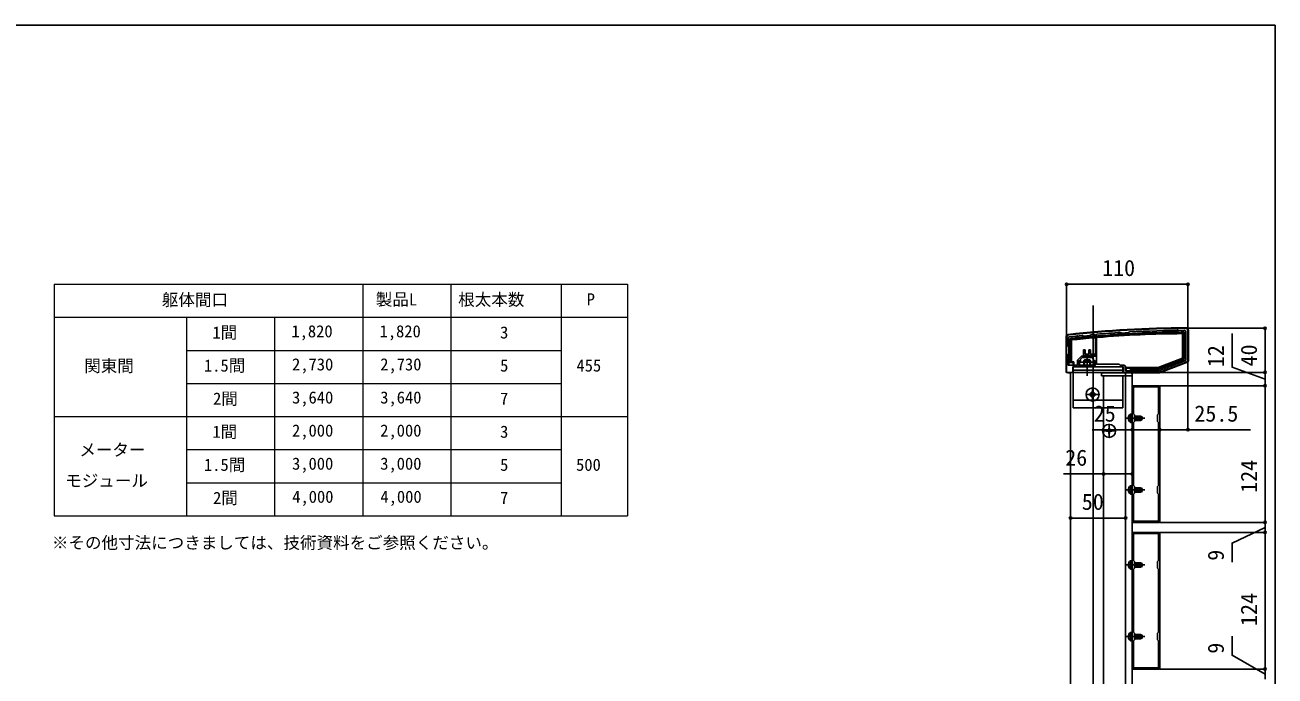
# Model space of a CAD drawing. Units: millimetres, scale not verified. Extents: x -875 to 875, y -1303 to 1295.
# Drawn here: x -259 to 875, y 657 to 1247 of the extents above; entities that cross this region are included whole.
import ezdxf
from ezdxf.enums import TextEntityAlignment as Align

# ---------------------------------------------------------------- set-up
doc = ezdxf.new("R2010")
doc.units = ezdxf.units.MM
doc.header["$LTSCALE"] = 8
doc.layers.add('0-1_TABLE1', color=7, linetype='Continuous', lineweight=18)
for name, color, linetype in [('0-2_USER1', 3, 'Continuous'), ('0-3_YKK_11', 7, 'Continuous'), ('0-4_YKK_12', 2, 'Continuous'), ('0-5_YKK_13', 4, 'Continuous'), ('0-6_YKK_D', 6, 'Continuous'), ('0-7_YKK_ZWAK', 7, 'Continuous')]:
    doc.layers.add(name, color=color, linetype=linetype)
doc.styles.add('ＭＳ ゴシック', font='')
doc.styles.get('ＭＳ ゴシック').set_extended_font_data('MS Gothic')

msp = doc.modelspace()

# ---------------------------------------------------------------- linework, layer by layer
at = {"layer": '0-1_TABLE1'}
for p, q in [((-232.5, 1012.3), (287.5, 1012.3)), ((-232.5, 1012.3), (-232.5, 802.3)), ((47.5, 1012.3), (47.5, 802.3)), ((127.5, 1012.3), (127.5, 802.3)), ((227.5, 1012.3), (227.5, 802.3)), ((287.5, 1012.3), (287.5, 802.3)), ((-232.5, 982.3), (287.5, 982.3)), ((-112.5, 982.3), (-112.5, 802.3)), ((-32.5, 982.3), (-32.5, 802.3)), ((-112.5, 952.3), (227.5, 952.3)), ((-112.5, 922.3), (227.5, 922.3)), ((-232.5, 892.3), (287.5, 892.3)), ((-112.5, 862.3), (227.5, 862.3)), ((-112.5, 832.3), (227.5, 832.3)), ((-232.5, 802.3), (287.5, 802.3))]:
    msp.add_line(p, q, dxfattribs=at)
at = {"layer": '0-3_YKK_11'}
for p, q in [((686, 933.3), (686, 964.3)), ((711.874, 966.842), (712.2, 966.543)), ((796, 970.3), (796, 942.987)), ((795.359, 942.053), (770, 932.3)), ((745.5, 797.3), (745.5, 919.3)), ((746.5, 920.3), (769.5, 920.3)), ((770.5, 919.3), (770.5, 797.3)), ((769.5, 796.3), (746.5, 796.3)), ((745.5, 664.3), (745.5, 786.3)), ((746.5, 787.3), (769.5, 787.3)), ((770.5, 786.3), (770.5, 664.3)), ((769.5, 663.3), (746.5, 663.3))]:
    msp.add_line(p, q, dxfattribs=at)
for points in [[(712.2, 966.543), (712.2, 947), (704.5, 947), (699.503, 947), (695.8, 943.297), (695.8, 938.8), (687.5, 938.8), (687.5, 948.8), (688, 949.3), (688, 955.3), (687.5, 955.8), (687.5, 963.55)], [(700.369, 965.786), (700.59, 965.718), (701.244, 965.175), (707.218, 965.729), (707.768, 966.392), (707.972, 966.499)], [(738, 938.8), (734.5, 938.8), (733.5, 939.8), (713.2, 939.8), (713.2, 966.679), (713.475, 966.978)], [(735.289, 968.576), (735.507, 968.501), (736.057, 968.011), (736.275, 967.936)], [(742.015, 968.271), (742.223, 968.371), (742.713, 968.922), (742.921, 969.022)], [(794, 969.496), (794, 943.138), (769.721, 933.8)], [(770, 932.3), (737.5, 932.3), (737.5, 937.3), (708.5, 937.3), (708.5, 938.8), (712, 938.8), (712, 942.8), (710.5, 942.8), (710.5, 944.3), (709, 945.8), (704.958, 945.8), (704.775, 945.92), (704.225, 945.92), (704.042, 945.8), (700, 945.8), (698.5, 944.3), (698.5, 942.8), (697, 942.8), (697, 938.8), (700.5, 938.8), (700.5, 937.3), (691.5, 937.3), (691.5, 932.3), (687, 932.3)], [(769.721, 933.8), (739.5, 933.8), (739.5, 937.3)]]:
    msp.add_lwpolyline(points, dxfattribs=at)
for points in [[(769.4, 886.9), (769.4, 829.7), (768.5, 828.8), (768.5, 822.8), (769.4, 821.9), (769.4, 797.4), (746.6, 797.4), (746.6, 821.9), (747.5, 822.8), (747.5, 828.8), (746.6, 829.7), (746.6, 886.9), (747.5, 887.8), (747.5, 893.8), (746.6, 894.7), (746.6, 919.2), (769.4, 919.2), (769.4, 894.7), (768.5, 893.8), (768.5, 887.8)], [(769.4, 753.9), (769.4, 696.7), (768.5, 695.8), (768.5, 689.8), (769.4, 688.9), (769.4, 664.4), (746.6, 664.4), (746.6, 688.9), (747.5, 689.8), (747.5, 695.8), (746.6, 696.7), (746.6, 753.9), (747.5, 754.8), (747.5, 760.8), (746.6, 761.7), (746.6, 786.2), (769.4, 786.2), (769.4, 761.7), (768.5, 760.8), (768.5, 754.8)]]:
    msp.add_lwpolyline(points, close=True, dxfattribs=at)
for centre, radius, start, end in [((688, 964.3), 2, 96.28876, 180.00001), ((688.5, 963.55), 1, 96.26493, 180.00001), ((797.32, -27.691), 999.997, 90.19062, 96.28878), ((797.32, -27.69), 998.195, 95.57372, 96.26494), ((797.314, -27.619), 998.124, 94.91053, 95.13541), ((797.322, -27.71), 998.215, 93.56287, 94.81833), ((797.319, -27.677), 997.482, 93.17831, 93.50862), ((797.32, -27.694), 998.2, 90.24824, 93.12403), ((793, 969.496), 1, 360, 90.24824), ((794, 970.3), 2, 0.00001, 90.19061), ((795, 942.987), 1, 291.0375, 359.99997), ((687, 933.3), 1, 180.00001, 269.99999), ((738, 937.3), 1.5, 0.00001, 89.99999), ((746.5, 919.3), 1, 90.00001, 179.99999), ((769.5, 919.3), 1, 0.00001, 89.99999), ((746.5, 797.3), 1, 180.00001, 269.99999), ((769.5, 797.3), 1, 270.00001, 359.99999), ((746.5, 786.3), 1, 90.00001, 179.99999), ((769.5, 786.3), 1, 0.00001, 89.99999), ((746.5, 664.3), 1, 180.00001, 269.99999), ((769.5, 664.3), 1, 270.00001, 359.99999)]:
    msp.add_arc(centre, radius, start, end, dxfattribs=at)
at = {"layer": '0-4_YKK_12'}
for p, q in [((710, 993.1), (710, 527.3)), ((704.5, 929.3), (704.5, 944.832)), ((739.5, 527.3), (739.5, 932.3)), ((709.5, 906), (709.5, 918.6)), ((719.5, 527.3), (719.5, 929.3)), ((745.5, 929.3), (719.5, 929.3)), ((745.5, 527.3), (745.5, 929.3)), ((715.8, 912.3), (703.2, 912.3)), ((724.5, 873), (724.5, 885.6)), ((739.4, 890.8), (756.9, 890.8)), ((730.8, 879.3), (718.2, 879.3)), ((739.4, 825.8), (756.9, 825.8)), ((739.4, 757.8), (756.9, 757.8)), ((739.4, 692.8), (756.9, 692.8))]:
    msp.add_line(p, q, dxfattribs=at)
msp.add_lwpolyline([(739.5, 932.3), (689.5, 932.3), (689.5, 527.3)], dxfattribs=at)
at = {"layer": '0-5_YKK_13'}
for p, q in [((685.5, 964.3), (685.5, 933.3)), ((695, 963.74), (695, 964.542)), ((696, 964.542), (696, 963.842)), ((711.2, 964.776), (711.2, 965.278)), ((711.2, 964.776), (711.2, 963.772)), ((714.2, 965.534), (714.2, 965.032)), ((714.2, 964.028), (714.2, 965.032)), ((786, 970.152), (786, 969.652)), ((786, 969.652), (787, 969.652)), ((786, 968.941), (786, 969.652)), ((787, 969.652), (787, 970.152)), ((787, 969.652), (787, 968.952)), ((791, 945.198), (791, 967.485)), ((796.5, 942.987), (796.5, 970.3)), ((687.8, 962.3), (688.3, 962.3)), ((688.3, 961.3), (687.8, 961.3)), ((689, 962.3), (688.3, 962.3)), ((689, 963.102), (689.5, 962.654)), ((689, 963.102), (689, 962.3)), ((689, 961.3), (689, 962.3)), ((689, 961.3), (689, 947.3)), ((689.5, 941.8), (689.5, 962.654)), ((690.5, 961.756), (690.5, 941.8)), ((701.4, 952.8), (702.9, 952.8)), ((701.4, 947.3), (701.4, 952.8)), ((702.9, 952.8), (702.9, 948.8)), ((706.1, 952.8), (707.6, 952.8)), ((706.1, 948.8), (706.1, 952.8)), ((707.6, 952.8), (707.6, 948.8)), ((792.5, 962.3), (793.2, 962.3)), ((793.2, 961.3), (792.5, 961.3)), ((793.2, 962.3), (793.2, 961.3)), ((793.7, 962.3), (793.2, 962.3)), ((793.2, 961.3), (793.7, 961.3)), ((687.5, 939.1), (687.5, 941.8)), ((687.5, 941.8), (689, 941.8)), ((688, 941.3), (687.5, 941.8)), ((687.8, 947.3), (688.3, 947.3)), ((688.3, 946.3), (687.8, 946.3)), ((688, 938.8), (688, 941.3)), ((689, 947.3), (688.3, 947.3)), ((689, 946.3), (689, 947.3)), ((690.5, 941.8), (689.5, 941.8)), ((690.5, 941.8), (692.5, 941.8)), ((692, 941.3), (692, 938.8)), ((692.5, 941.8), (692.5, 938.8)), ((711.4, 947.8), (701.4, 947.8)), ((711.4, 947.3), (701.4, 947.3)), ((702.05, 943.7), (701.5, 943.15)), ((707.5, 943.15), (701.5, 943.15)), ((701.5, 941.7), (701.5, 943.15)), ((701.5, 938.8), (701.5, 941.7)), ((702.05, 943.7), (706.95, 943.7)), ((702.05, 941.7), (702.05, 943.7)), ((702.05, 938.8), (702.05, 941.7)), ((702.9, 948.8), (706.1, 948.8)), ((706.95, 943.7), (707.5, 943.15)), ((706.95, 941.7), (706.95, 943.7)), ((706.95, 938.8), (706.95, 941.7)), ((707.5, 943.15), (707.5, 941.7)), ((707.5, 941.7), (707.5, 938.8)), ((707.6, 948.8), (711.4, 948.8)), ((711.4, 948.8), (711.4, 947.3)), ((770.231, 931.853), (795.538, 941.587)), ((792.5, 947.3), (793.2, 947.3)), ((793.2, 946.3), (792.5, 946.3)), ((793.2, 947.3), (793.2, 946.3)), ((793.7, 947.3), (793.2, 947.3)), ((793.2, 946.3), (793.7, 946.3)), ((687, 931.8), (687.5, 931.8)), ((687.5, 931.8), (687.5, 932.3)), ((688, 931.892), (688, 932.3)), ((689.5, 931.892), (688, 931.892)), ((691.5, 932.3), (691.5, 937.3)), ((691.5, 937.3), (692, 937.3)), ((692, 937.3), (692, 932.3)), ((737, 937.3), (692, 937.3)), ((692, 937.3), (692.5, 937.3)), ((737, 934.3), (692, 934.3)), ((737, 932.3), (692, 932.3)), ((692, 932.3), (692, 900.3)), ((692.5, 937.3), (737.5, 937.3)), ((701.5, 937.3), (701.5, 938.8)), ((702.05, 937.3), (702.05, 938.8)), ((706.95, 937.3), (706.95, 938.8)), ((707.5, 938.8), (707.5, 937.3)), ((717.5, 929.3), (717.595, 930.861)), ((718.594, 931.8), (744.406, 931.8)), ((737, 937.3), (737, 932.3)), ((737, 932.3), (737, 931.8)), ((737.5, 937.3), (737.5, 931.8)), ((737.5, 931.8), (739.5, 931.8)), ((739.5, 936.8), (744.5, 936.8)), ((739.5, 934.1), (739.5, 936.8)), ((739.5, 936.8), (740, 936.3)), ((739.5, 931.8), (739.5, 932.3)), ((740, 933.8), (740, 936.3)), ((740, 936.3), (744, 936.3)), ((740, 931.892), (740, 932.3)), ((744, 931.892), (740, 931.892)), ((744, 932.3), (744, 931.892)), ((744.5, 935.8), (744.5, 936.8)), ((744.5, 935.3), (744.5, 933.8)), ((744.5, 932.3), (744.5, 931.8)), ((744.5, 931.8), (769.944, 931.8)), ((751, 934.6), (751, 935.3)), ((752, 935.3), (752, 934.6)), ((766, 934.6), (766, 935.3)), ((767, 935.3), (767, 934.6)), ((717.799, 929.3), (717.5, 929.3)), ((737, 929.3), (737, 900.3)), ((737, 907.3), (692, 907.3)), ((707, 912.65), (707, 911.95)), ((708.65, 912.65), (707, 912.65)), ((708.65, 911.95), (707, 911.95)), ((709.85, 914.8), (709.15, 914.8)), ((709.15, 914.8), (709.15, 913.15)), ((709.15, 911.45), (709.15, 909.8)), ((709.85, 909.8), (709.15, 909.8)), ((709.85, 914.8), (709.85, 913.15)), ((709.85, 911.45), (709.85, 909.8)), ((712, 912.65), (710.35, 912.65)), ((712, 911.95), (710.35, 911.95)), ((712, 912.65), (712, 911.95)), ((737, 900.3), (692, 900.3)), ((743.891, 887.05), (744.4, 887.05)), ((744.4, 887.05), (744.4, 894.55)), ((744.4, 892.8), (745.5, 892.8)), ((744.4, 892.146), (745.5, 892.146)), ((744.4, 889.454), (745.5, 889.454)), ((744.4, 888.8), (745.5, 888.8)), ((747.5, 892.8), (753, 892.8)), ((747.5, 892.146), (754.309, 892.146)), ((747.5, 889.454), (754.309, 889.454)), ((754.4, 892.1), (753, 892.8)), ((754.4, 889.5), (753, 888.8)), ((754.4, 889.5), (754.4, 892.1)), ((722, 879.65), (722, 878.95)), ((723.65, 879.65), (722, 879.65)), ((723.65, 878.95), (722, 878.95)), ((724.85, 881.8), (724.15, 881.8)), ((724.15, 881.8), (724.15, 880.15)), ((724.15, 878.45), (724.15, 876.8)), ((724.85, 876.8), (724.15, 876.8)), ((724.85, 881.8), (724.85, 880.15)), ((724.85, 878.45), (724.85, 876.8)), ((727, 879.65), (725.35, 879.65)), ((727, 878.95), (725.35, 878.95)), ((727, 879.65), (727, 878.95)), ((744.4, 822.05), (744.4, 829.55)), ((744.4, 827.8), (745.5, 827.8)), ((747.5, 827.8), (753, 827.8)), ((754.4, 827.1), (753, 827.8)), ((743.891, 822.05), (744.4, 822.05)), ((744.4, 827.146), (745.5, 827.146)), ((744.4, 824.454), (745.5, 824.454)), ((744.4, 823.8), (745.5, 823.8)), ((747.5, 827.146), (754.309, 827.146)), ((747.5, 824.454), (754.309, 824.454)), ((754.4, 824.5), (753, 823.8)), ((754.4, 824.5), (754.4, 827.1)), ((744.4, 754.05), (744.4, 761.55)), ((744.4, 759.8), (745.5, 759.8)), ((747.5, 759.8), (753, 759.8)), ((754.4, 759.1), (753, 759.8)), ((743.891, 754.05), (744.4, 754.05)), ((744.4, 759.146), (745.5, 759.146)), ((744.4, 756.454), (745.5, 756.454)), ((744.4, 755.8), (745.5, 755.8)), ((747.5, 759.146), (754.309, 759.146)), ((747.5, 756.454), (754.309, 756.454)), ((754.4, 756.5), (753, 755.8)), ((754.4, 756.5), (754.4, 759.1)), ((744.4, 689.05), (744.4, 696.55)), ((744.4, 694.8), (745.5, 694.8)), ((744.4, 694.146), (745.5, 694.146)), ((747.5, 694.8), (753, 694.8)), ((747.5, 694.146), (754.309, 694.146)), ((754.4, 694.1), (753, 694.8)), ((754.4, 691.5), (754.4, 694.1)), ((743.891, 689.05), (744.4, 689.05)), ((744.4, 691.454), (745.5, 691.454)), ((744.4, 690.8), (745.5, 690.8)), ((747.5, 691.454), (754.309, 691.454)), ((754.4, 691.5), (753, 690.8))]:
    msp.add_line(p, q, dxfattribs=at)
for points in [[(695, 965.042), (695, 964.542), (696, 964.542), (696, 965.042)], [(792.5, 944.168), (792.5, 946.3), (792.5, 947.3), (792.5, 961.3), (792.5, 962.3), (792.5, 968.994), (792, 968.491), (792, 944.512)], [(688.3, 962.3), (688.3, 961.3), (689, 961.3)], [(688, 941.3), (692, 941.3), (692.5, 941.8)], [(688.3, 947.3), (688.3, 946.3), (689, 946.3)], [(689, 946.3), (689, 941.8), (689.5, 941.8)], [(744.5, 936.8), (769.164, 936.8), (791, 945.198)], [(769.443, 935.3), (792.5, 944.168), (792, 944.512), (769.35, 935.8)], [(745.405, 930.861), (745.5, 929.3), (745.201, 929.3), (717.799, 929.3)], [(744.5, 936.8), (744, 936.3), (744, 933.8)], [(752, 934.1), (752, 934.6), (751, 934.6), (751, 934.1)], [(767, 934.1), (767, 934.6), (766, 934.6), (766, 934.1)], [(742.391, 892.85), (744.246, 891.945), (744.855, 890.8)], [(742.391, 888.75), (744.246, 889.655), (744.855, 890.8)], [(743.891, 887.05), (743.891, 894.55), (744.4, 894.55)], [(747.5, 888.8), (753, 888.8), (753, 892.8)], [(742.391, 827.85), (744.246, 826.945), (744.855, 825.8)], [(743.891, 822.05), (743.891, 829.55), (744.4, 829.55)], [(747.5, 823.8), (753, 823.8), (753, 827.8)], [(742.391, 823.75), (744.246, 824.655), (744.855, 825.8)], [(742.391, 759.85), (744.246, 758.945), (744.855, 757.8)], [(743.891, 754.05), (743.891, 761.55), (744.4, 761.55)], [(747.5, 755.8), (753, 755.8), (753, 759.8)], [(742.391, 755.75), (744.246, 756.655), (744.855, 757.8)], [(742.391, 694.85), (744.246, 693.945), (744.855, 692.8)], [(742.391, 690.75), (744.246, 691.655), (744.855, 692.8)], [(743.891, 689.05), (743.891, 696.55), (744.4, 696.55)], [(747.5, 690.8), (753, 690.8), (753, 694.8)]]:
    msp.add_lwpolyline(points, dxfattribs=at)
for points in [[(711.5, 941.7), (697.5, 941.7), (697.5, 938.8), (711.5, 938.8)], [(744.5, 935.3), (751, 935.3), (752, 935.3), (766, 935.3), (767, 935.3), (769.443, 935.3), (769.35, 935.8), (744.5, 935.8)]]:
    msp.add_lwpolyline(points, close=True, dxfattribs=at)
for centre, radius in [((709.5, 912.3), 5.9), ((709.5, 912.3), 2.25), ((724.5, 879.3), 5.9)]:
    msp.add_circle(centre, radius, dxfattribs=at)
for centre, radius, start, end in [((688, 964.3), 2.5, 96.28877, 180), ((797.32, -27.694), 1000.5, 90.19063, 96.28877), ((797.32, -27.694), 996.2, 94.95935, 96.21339), ((695.5, 965.042), 0.5, 90, 180), ((695.5, 965.042), 0.5, 0, 90), ((797.32, -27.694), 996.7, 94.95686, 95.83453), ((797.32, -27.694), 996.7, 90.65078, 94.78377), ((797.32, -27.694), 996.2, 90.306, 94.78618), ((797.32, -27.694), 995.2, 90.36388, 94.791), ((797.32, -27.694), 996.7, 90.59329, 90.65078), ((786.5, 970.152), 0.5, 90, 180), ((786.5, 970.152), 0.5, 0, 90), ((797.32, -27.694), 996.7, 90.27711, 90.59329), ((794, 970.3), 2.5, 0, 90.19063), ((687.8, 961.8), 0.5, 90, 180), ((687.8, 961.8), 0.5, 180, 270), ((797.32, -27.694), 996.7, 95.89232, 96.23918), ((797.32, -27.694), 995.2, 94.96435, 96.16175), ((797.32, -27.694), 996.7, 95.83453, 95.89232), ((793.7, 961.8), 0.5, 0, 90), ((793.7, 961.8), 0.5, 270, 0), ((687.8, 946.8), 0.5, 90, 180), ((687.8, 946.8), 0.5, 180, 270), ((793.7, 946.8), 0.5, 0, 90), ((793.7, 946.8), 0.5, 270, 0), ((795, 942.987), 1.5, 291.03751, 0), ((687, 933.3), 1.5, 180, 270), ((718.594, 930.8), 1, 90, 176.5), ((744.406, 930.8), 1, 3.5, 90), ((751.5, 934.1), 0.5, 180, 270), ((751.5, 934.1), 0.5, 270, 0), ((766.5, 934.1), 0.5, 180, 270), ((766.5, 934.1), 0.5, 270, 0), ((769.944, 932.6), 0.8, 270, 291.03751), ((708.65, 913.15), 0.5, 270, 0), ((708.65, 911.45), 0.5, 0, 90), ((710.35, 913.15), 0.5, 180, 270), ((710.35, 911.45), 0.5, 90, 180), ((746.427, 890.8), 4.527, 124.06671, 235.93329), ((723.65, 880.15), 0.5, 270, 0), ((723.65, 878.45), 0.5, 0, 90), ((725.35, 880.15), 0.5, 180, 270), ((725.35, 878.45), 0.5, 90, 180), ((746.427, 825.8), 4.527, 124.06671, 235.93329), ((746.427, 757.8), 4.527, 124.06671, 235.93329), ((746.427, 692.8), 4.527, 124.06671, 235.93329)]:
    msp.add_arc(centre, radius, start, end, dxfattribs=at)
for centre, start_param, end_param in [((688, 931.861), 4.71238898, 6.28318531), ((740, 931.861), 4.71238898, 6.28318531), ((744, 931.861), 3.14159265, 4.71238898)]:
    msp.add_ellipse(centre, major_axis=(-0.5, 0), ratio=0.061163, start_param=start_param, end_param=end_param, dxfattribs=at)
at = {"layer": '0-6_YKK_D'}
for p, q in [((686, 965.3), (686, 1013.3)), ((796, 1012.3), (686, 1012.3)), ((796, 971.3), (796, 1013.3)), ((795, 972.3), (867, 972.3)), ((866, 932.3), (866, 972.3)), ((796, 941.987), (796, 879.3)), ((770.944, 932.3), (867, 932.3)), ((770.944, 932.3), (867, 932.3)), ((866, 932.3), (866, 920.3)), ((770.5, 920.3), (867, 920.3)), ((770.5, 920.3), (867, 920.3)), ((866, 920.3), (866, 796.3)), ((739.5, 800.3), (689.5, 800.3)), ((770.5, 796.3), (867, 796.3)), ((770.5, 796.3), (867, 796.3)), ((866, 796.3), (866, 787.3)), ((770.5, 787.3), (867, 787.3)), ((770.5, 787.3), (867, 787.3)), ((866, 787.3), (866, 663.3)), ((770.5, 663.3), (867, 663.3)), ((770.5, 663.3), (867, 663.3)), ((866, 663.3), (866, 654.3))]:
    msp.add_line(p, q, dxfattribs=at)
for points in [[(866, 926.3), (836, 937.143), (836, 967.688)], [(770.5, 880.3), (745.5, 880.3), (709.064, 880.3)], [(770.5, 880.3), (796, 880.3), (852.891, 880.3)], [(745.5, 840.3), (719.5, 840.3), (683.177, 840.3)], [(866, 791.8), (836, 777.553), (836, 760.189)], [(866, 658.8), (836, 675.907), (836, 693.27)]]:
    msp.add_lwpolyline(points, dxfattribs=at)
for centre in [(686, 1012.3), (796, 1012.3), (866, 972.3), (866, 932.3), (866, 932.3), (866, 920.3), (866, 920.3), (745.5, 880.3), (770.5, 880.3), (770.5, 880.3), (796, 880.3), (719.5, 840.3), (745.5, 840.3), (689.5, 800.3), (739.5, 800.3), (866, 796.3), (866, 796.3), (866, 787.3), (866, 787.3), (866, 663.3), (866, 663.3)]:
    msp.add_circle(centre, 1.075, dxfattribs=at)
at = {"layer": '0-7_YKK_ZWAK'}
msp.add_line((-875, 1247.3), (875, 1247.3), dxfattribs=at)
msp.add_lwpolyline([(-875, -1302.7), (875, -1302.7), (875, 1247.3)], dxfattribs=at)

# ---------------------------------------------------------------- texts
at = {"layer": '0-1_TABLE1', "style": 'ＭＳ ゴシック'}
for s, p in [('躯体間口', (-134.773, 989.374)), ('製品L', (59.29, 989.715)), ('根太本数', (134.034, 989.544)), ('P', (250.597, 989.8)), ('1間', (-88.949, 959.757)), ('1,820', (-17.301, 960.823)), ('1,820', (62.699, 960.823)), ('3', (172.045, 959.8)), ('関東間', (-205.185, 929.502)), ('1.5間', (-96.619, 929.757)), ('2,730', (-16.705, 930.823)), ('2,730', (63.295, 930.823)), ('5', (172.045, 929.8)), ('455', (241.307, 929.8)), ('2間', (-88.352, 899.757)), ('3,640', (-16.705, 900.823)), ('3,640', (63.295, 900.823)), ('7', (172.003, 899.8)), ('1間', (-88.949, 869.757)), ('2,000', (-16.705, 870.823)), ('2,000', (63.295, 870.823)), ('3', (172.045, 869.8)), ('メーター', (-209.702, 853.323)), ('1.5間', (-96.619, 839.757)), ('3,000', (-16.705, 840.823)), ('3,000', (63.295, 840.823)), ('5', (172.045, 839.8)), ('500', (240.966, 839.8)), ('モジュール', (-222.443, 825.34)), ('2間', (-88.352, 809.757)), ('4,000', (-16.534, 810.823)), ('4,000', (63.466, 810.823)), ('7', (172.003, 809.8))]:
    msp.add_text(s, height=11, dxfattribs=at).set_placement(p, align=Align.BOTTOM_LEFT)
at = {"layer": '0-2_USER1', "style": 'ＭＳ ゴシック'}
msp.add_text('※その他寸法につきましては、技術資料をご参照ください。', height=11, dxfattribs=at).set_placement((-234.545, 769.147), align=Align.BOTTOM_LEFT)
at = {"layer": '0-6_YKK_D', "style": 'ＭＳ ゴシック'}
for s, p in [('110', (718.159, 1015.3)), ('25', (710.586, 883.3)), ('25.5', (801.823, 883.3)), ('26', (684.7, 843.3)), ('50', (699.727, 803.3))]:
    msp.add_text(s, height=14.66, dxfattribs=at).set_placement(p, align=Align.BOTTOM_LEFT)
for s, p in [('12', (833, 937.074)), ('40', (863, 937.755)), ('124', (863, 823.122)), ('9', (833, 761.599)), ('124', (863, 702.402)), ('9', (833, 677.316))]:
    msp.add_text(s, height=14.66, rotation=90, dxfattribs=at).set_placement(p, align=Align.BOTTOM_LEFT)

doc.saveas('drawing.dxf')
